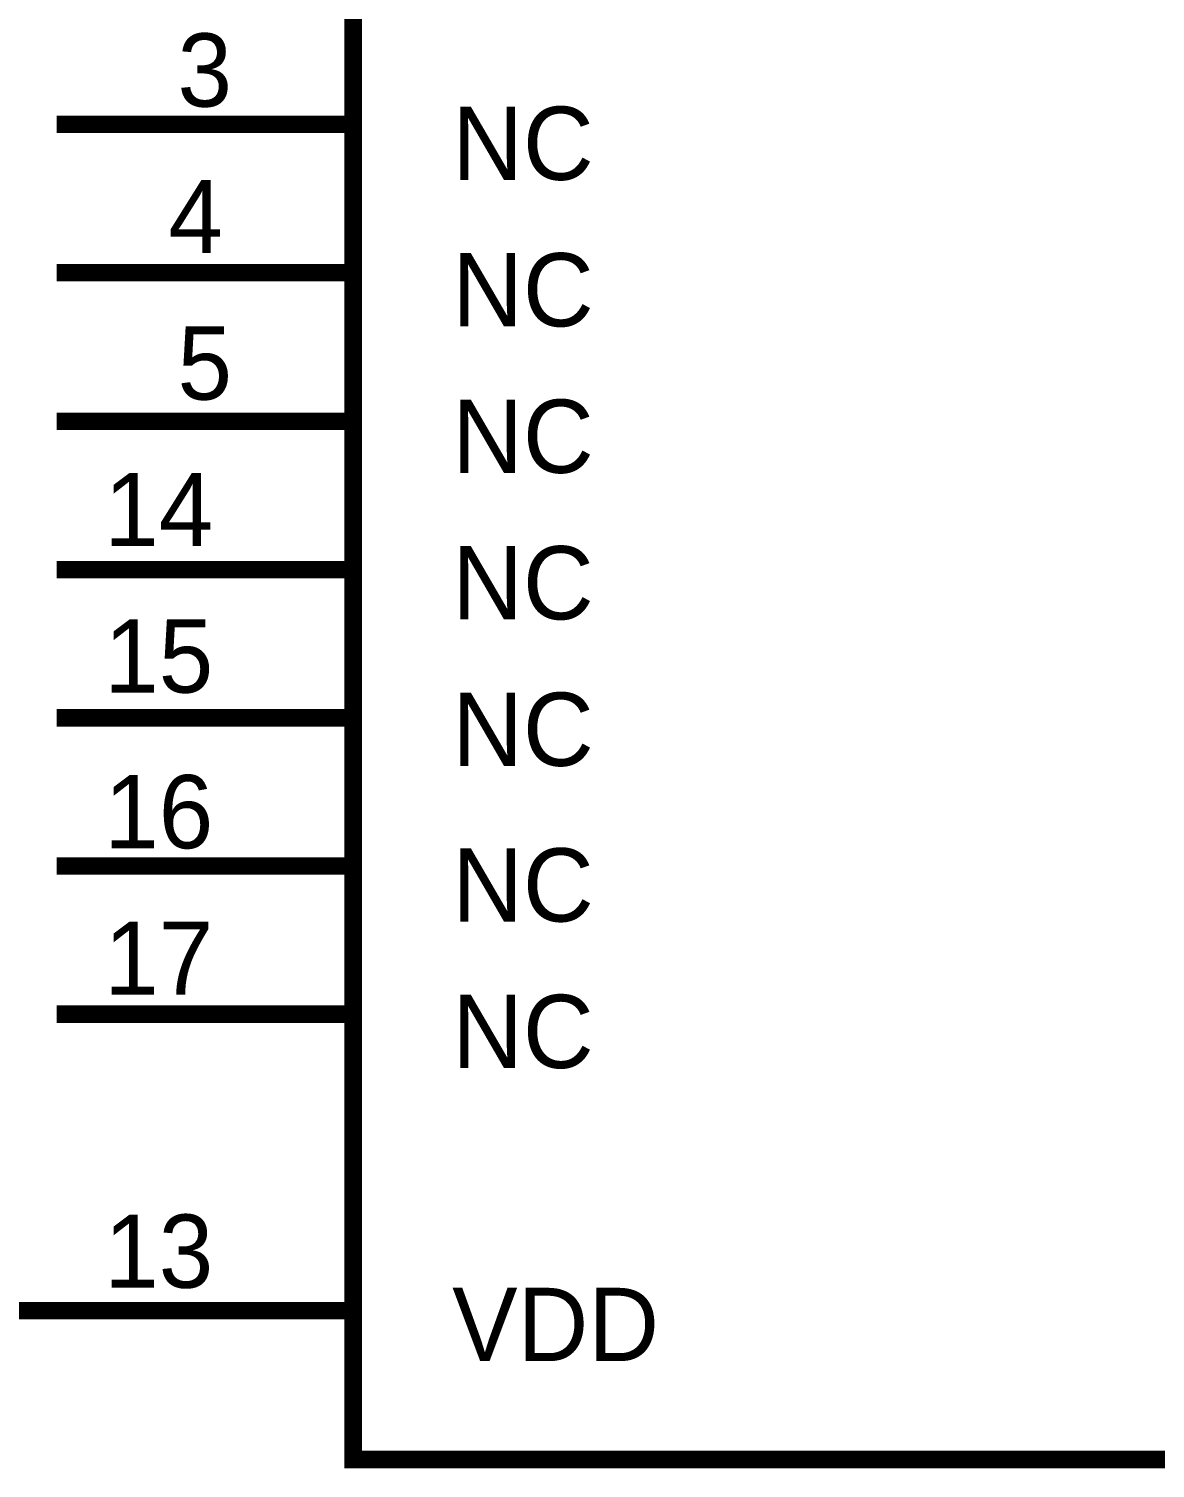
# Model space of a CAD drawing. Header units: inches. Extents: x 0 to 16.9, y 0 to 11.7.
# Drawn here: x 8.8 to 9.559, y 0.977 to 1.948 of the extents above; entities that cross this region are included whole.
import ezdxf

# ---------------------------------------------------------------- set-up
doc = ezdxf.new("R2010")
doc.units = ezdxf.units.IN
doc.header["$MEASUREMENT"] = 0
doc.layers.add('Sheet', color=255, linetype='Continuous')

msp = doc.modelspace()

# ---------------------------------------------------------------- linework, layer by layer
at = {"layer": 'Sheet'}
for points in [[(9.0188, 2.78316, 0.0118, 0.0118, 0), (10.0187, 2.78316, 0.0118, 0.0118, 0), (10.0187, 0.98316, 0.0118, 0.0118, 0), (9.0188, 0.98316, 0.0118, 0.0118, 0), (9.0188, 2.78316, 0.0118, 0.0118, 0)], [(9.0188, 2.78316, 0.0039, 0.0039, 0), (9.0188, 0.98316, 0.0039, 0.0039, 0), (10.0187, 0.98316, 0.0039, 0.0039, 0), (10.0187, 2.78316, 0.0039, 0.0039, 0), (9.0188, 2.78316, 0.0039, 0.0039, 0), (9.0188, 2.78316, 0.0039, 0.0039, 0)]]:
    msp.add_lwpolyline(points, format="xyseb", close=True, dxfattribs=at)
for points in [[(9.0188, 1.88335, 0.0118, 0.0118, 0), (8.81897, 1.88335, 0.0118, 0.0118, 0)], [(9.0188, 1.78342, 0.0118, 0.0118, 0), (8.81897, 1.78342, 0.0118, 0.0118, 0)], [(9.0188, 1.68309, 0.0118, 0.0118, 0), (8.81897, 1.68309, 0.0118, 0.0118, 0)], [(9.0188, 1.58316, 0.0118, 0.0118, 0), (8.81897, 1.58316, 0.0118, 0.0118, 0)], [(9.0188, 1.48322, 0.0118, 0.0118, 0), (8.81897, 1.48322, 0.0118, 0.0118, 0)], [(9.0188, 1.38329, 0.0118, 0.0118, 0), (8.81897, 1.38329, 0.0118, 0.0118, 0)], [(9.0188, 1.28335, 0.0118, 0.0118, 0), (8.81897, 1.28335, 0.0118, 0.0118, 0)], [(8.81897, 1.08348, 0.0118, 0.0118, 0), (8.62223, 1.08348, 0.0118, 0.0118, 0), (8.50419, 1.08348, 0.0118, 0.0118, 0)], [(9.0188, 1.08348, 0.0118, 0.0118, 0), (8.81897, 1.08348, 0.0118, 0.0118, 0)]]:
    msp.add_lwpolyline(points, format="xyseb", dxfattribs=at)

# ---------------------------------------------------------------- texts
for s, height, p in [('3', 0.04939, (8.90037, 1.89531)), ('NC', 0.049389, (9.08554, 1.84592)), ('4', 0.04939, (8.8942, 1.79654)), ('NC', 0.049389, (9.08554, 1.74715)), ('5', 0.04939, (8.90037, 1.69776)), ('NC', 0.049389, (9.08554, 1.64837)), ('14', 0.049389, (8.85099, 1.59898)), ('NC', 0.049389, (9.08554, 1.54959)), ('15', 0.049389, (8.85099, 1.5002)), ('NC', 0.049389, (9.08554, 1.45081)), ('16', 0.049389, (8.85099, 1.39525)), ('NC', 0.049389, (9.08554, 1.34586)), ('17', 0.049389, (8.85099, 1.29647)), ('NC', 0.049389, (9.08554, 1.24708)), ('13', 0.049389, (8.85099, 1.09891)), ('VDD', 0.049389, (9.08554, 1.04952))]:
    msp.add_text(s, height=height, dxfattribs=at).set_placement(p)

doc.saveas('drawing.dxf')
